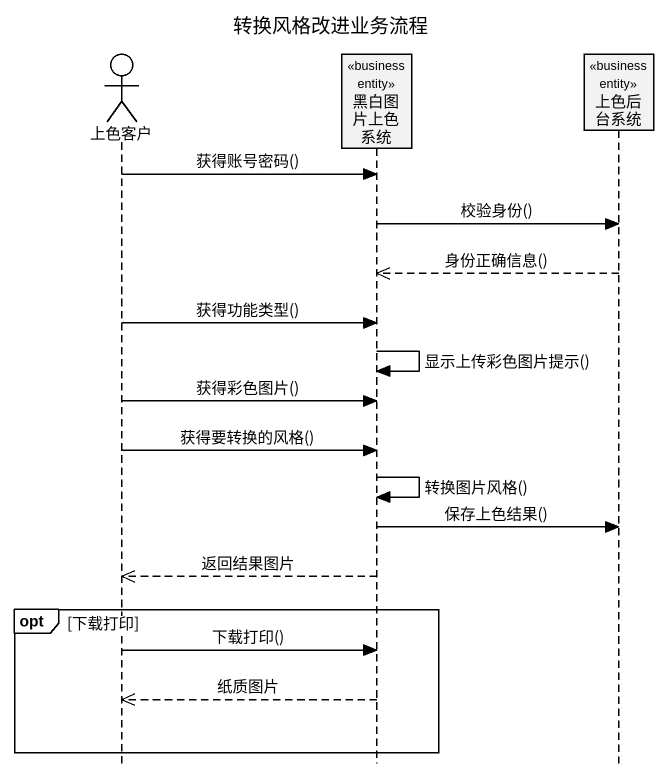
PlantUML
@startuml
title 转换风格改进业务流程
hide footbox
actor 上色客户
participant 黑白图片上色系统 <<business entity>>
participant 上色后台系统 <<business entity>>

上色客户 -> 黑白图片上色系统 : 获得账号密码()
黑白图片上色系统 -> 上色后台系统 : 校验身份()
上色后台系统 -->> 黑白图片上色系统 : 身份正确信息()
上色客户 -> 黑白图片上色系统 : 获得功能类型()
黑白图片上色系统 -> 黑白图片上色系统 : 显示上传彩色图片提示()
上色客户 -> 黑白图片上色系统 : 获得彩色图片()
上色客户 -> 黑白图片上色系统 : 获得要转换的风格()
黑白图片上色系统 -> 黑白图片上色系统 : 转换图片风格()
黑白图片上色系统 -> 上色后台系统 : 保存上色结果()
黑白图片上色系统 -->> 上色客户 : 返回结果图片
opt 下载打印
  上色客户 -> 黑白图片上色系统 : 下载打印()
  黑白图片上色系统 -->> 上色客户 : 纸质图片
end
@enduml
